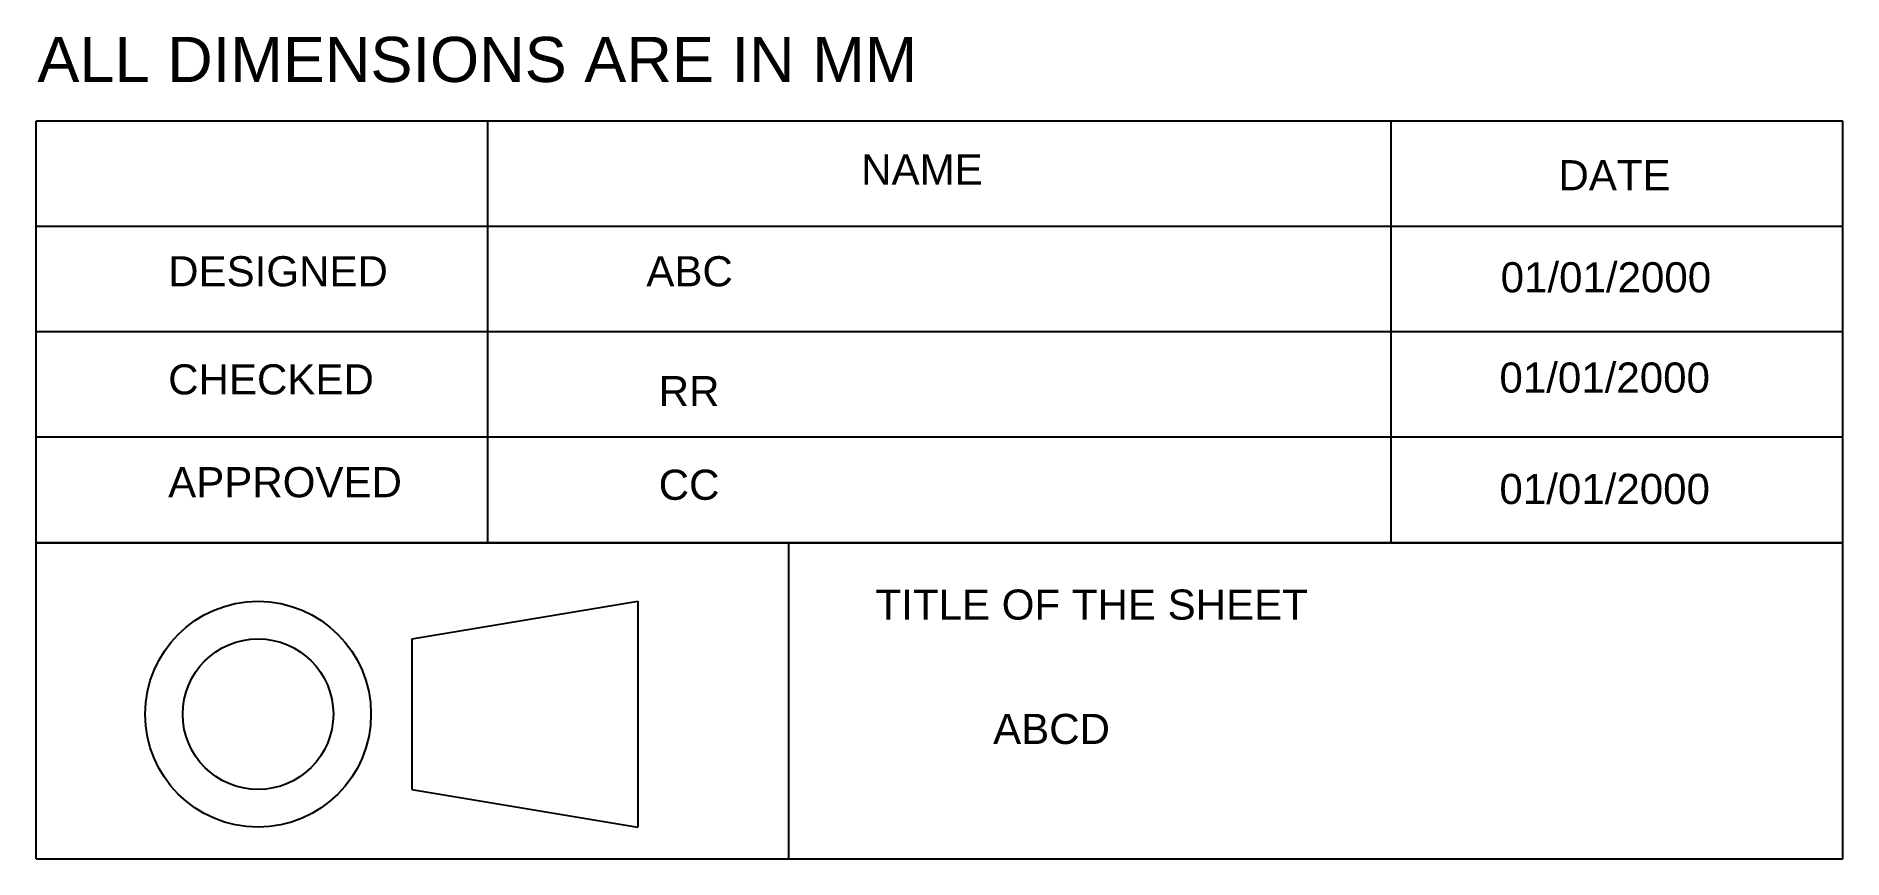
# Model space of a CAD drawing. Header units: millimetres. Extents: x -120 to 0, y 0 to 55.
import ezdxf

# ---------------------------------------------------------------- set-up
doc = ezdxf.new("R2010")
doc.units = ezdxf.units.MM
doc.header["$MEASUREMENT"] = 0
doc.layers.add('TEXT', color=254, linetype='Continuous')
doc.styles.get("Standard").update_dxf_attribs({"font": 'arial.ttf'})

# ---------------------------------------------------------------- blocks, each defined once
blk = doc.blocks.new('3rd Angle Projection Symbol')
for p, q in [((40.86, 20), (100.86, 30)), ((100.86, 30), (100.86, -30)), ((40.86, 20), (40.86, -20)), ((40.86, -20), (100.86, -30))]:
    blk.add_line(p, q)
for radius in [30, 20]:
    blk.add_circle((0, 0), radius)

msp = doc.modelspace()

# ---------------------------------------------------------------- linework, layer by layer
at = {"layer": 'TEXT'}
for p, q in [((-120, 21), (-120, 49)), ((0, 49), (-120, 49)), ((-90, 21), (-90, 49)), ((-30, 21), (-30, 49)), ((0, 21), (0, 49)), ((0, 42), (-120, 42)), ((0, 35), (-120, 35)), ((0, 28), (-120, 28)), ((-120, 0), (-120, 21)), ((0, 21), (-120, 21)), ((-120, 21), (0, 21)), ((-70, 0), (-70, 21)), ((0, 0), (0, 21)), ((-120, 0), (0, 0))]:
    msp.add_line(p, q, dxfattribs=at)

# ---------------------------------------------------------------- block references
at = {"layer": 'TEXT', "xscale": 0.25, "yscale": 0.25, "zscale": 0.25}
msp.add_blockref('3rd Angle Projection Symbol', (-105.26, 9.61), dxfattribs=at)

# ---------------------------------------------------------------- texts
at = {"layer": 'TEXT', "attachment_point": 1}
for s, width, insert, char_height in [('ALL DIMENSIONS ARE IN MM', 72.2562, (-119.92, 54.6), 3), ('NAME', 21.3126, (-65.2, 46.79), 2), ('DATE', 21.3126, (-18.89, 46.41), 2), ('DESIGNED', 21.3126, (-111.23, 40.03), 2), ('CHECKED', 21.3126, (-111.23, 32.85), 2), ('APPROVED', 21.3126, (-111.23, 26.02), 2), ('TITLE OF THE SHEET', 72.2562, (-64.25, 17.89), 2)]:
    msp.add_mtext_dynamic_manual_height_columns(s, width=width, gutter_width=1, heights=[0], dxfattribs=dict(at, insert=insert, char_height=char_height))
at = {"layer": 'TEXT'}
for tag, p, s in [('ABC', (-79.47, 38.03), 'ABC'), ('01/01/2000', (-22.73, 37.63), '03/12/2025'), ('01/01/2000', (-22.81, 30.97), '03/12/2025'), ('RR', (-78.65, 30.07), 'XYZ'), ('CC', (-78.65, 23.85), 'POR'), ('01/01/2000', (-22.81, 23.57), '03/12/2025'), ('ABCD', (-56.44, 7.63), 'DEF')]:
    msp.add_attdef(tag, p, s, height=2, dxfattribs=at)

doc.saveas('drawing.dxf')
